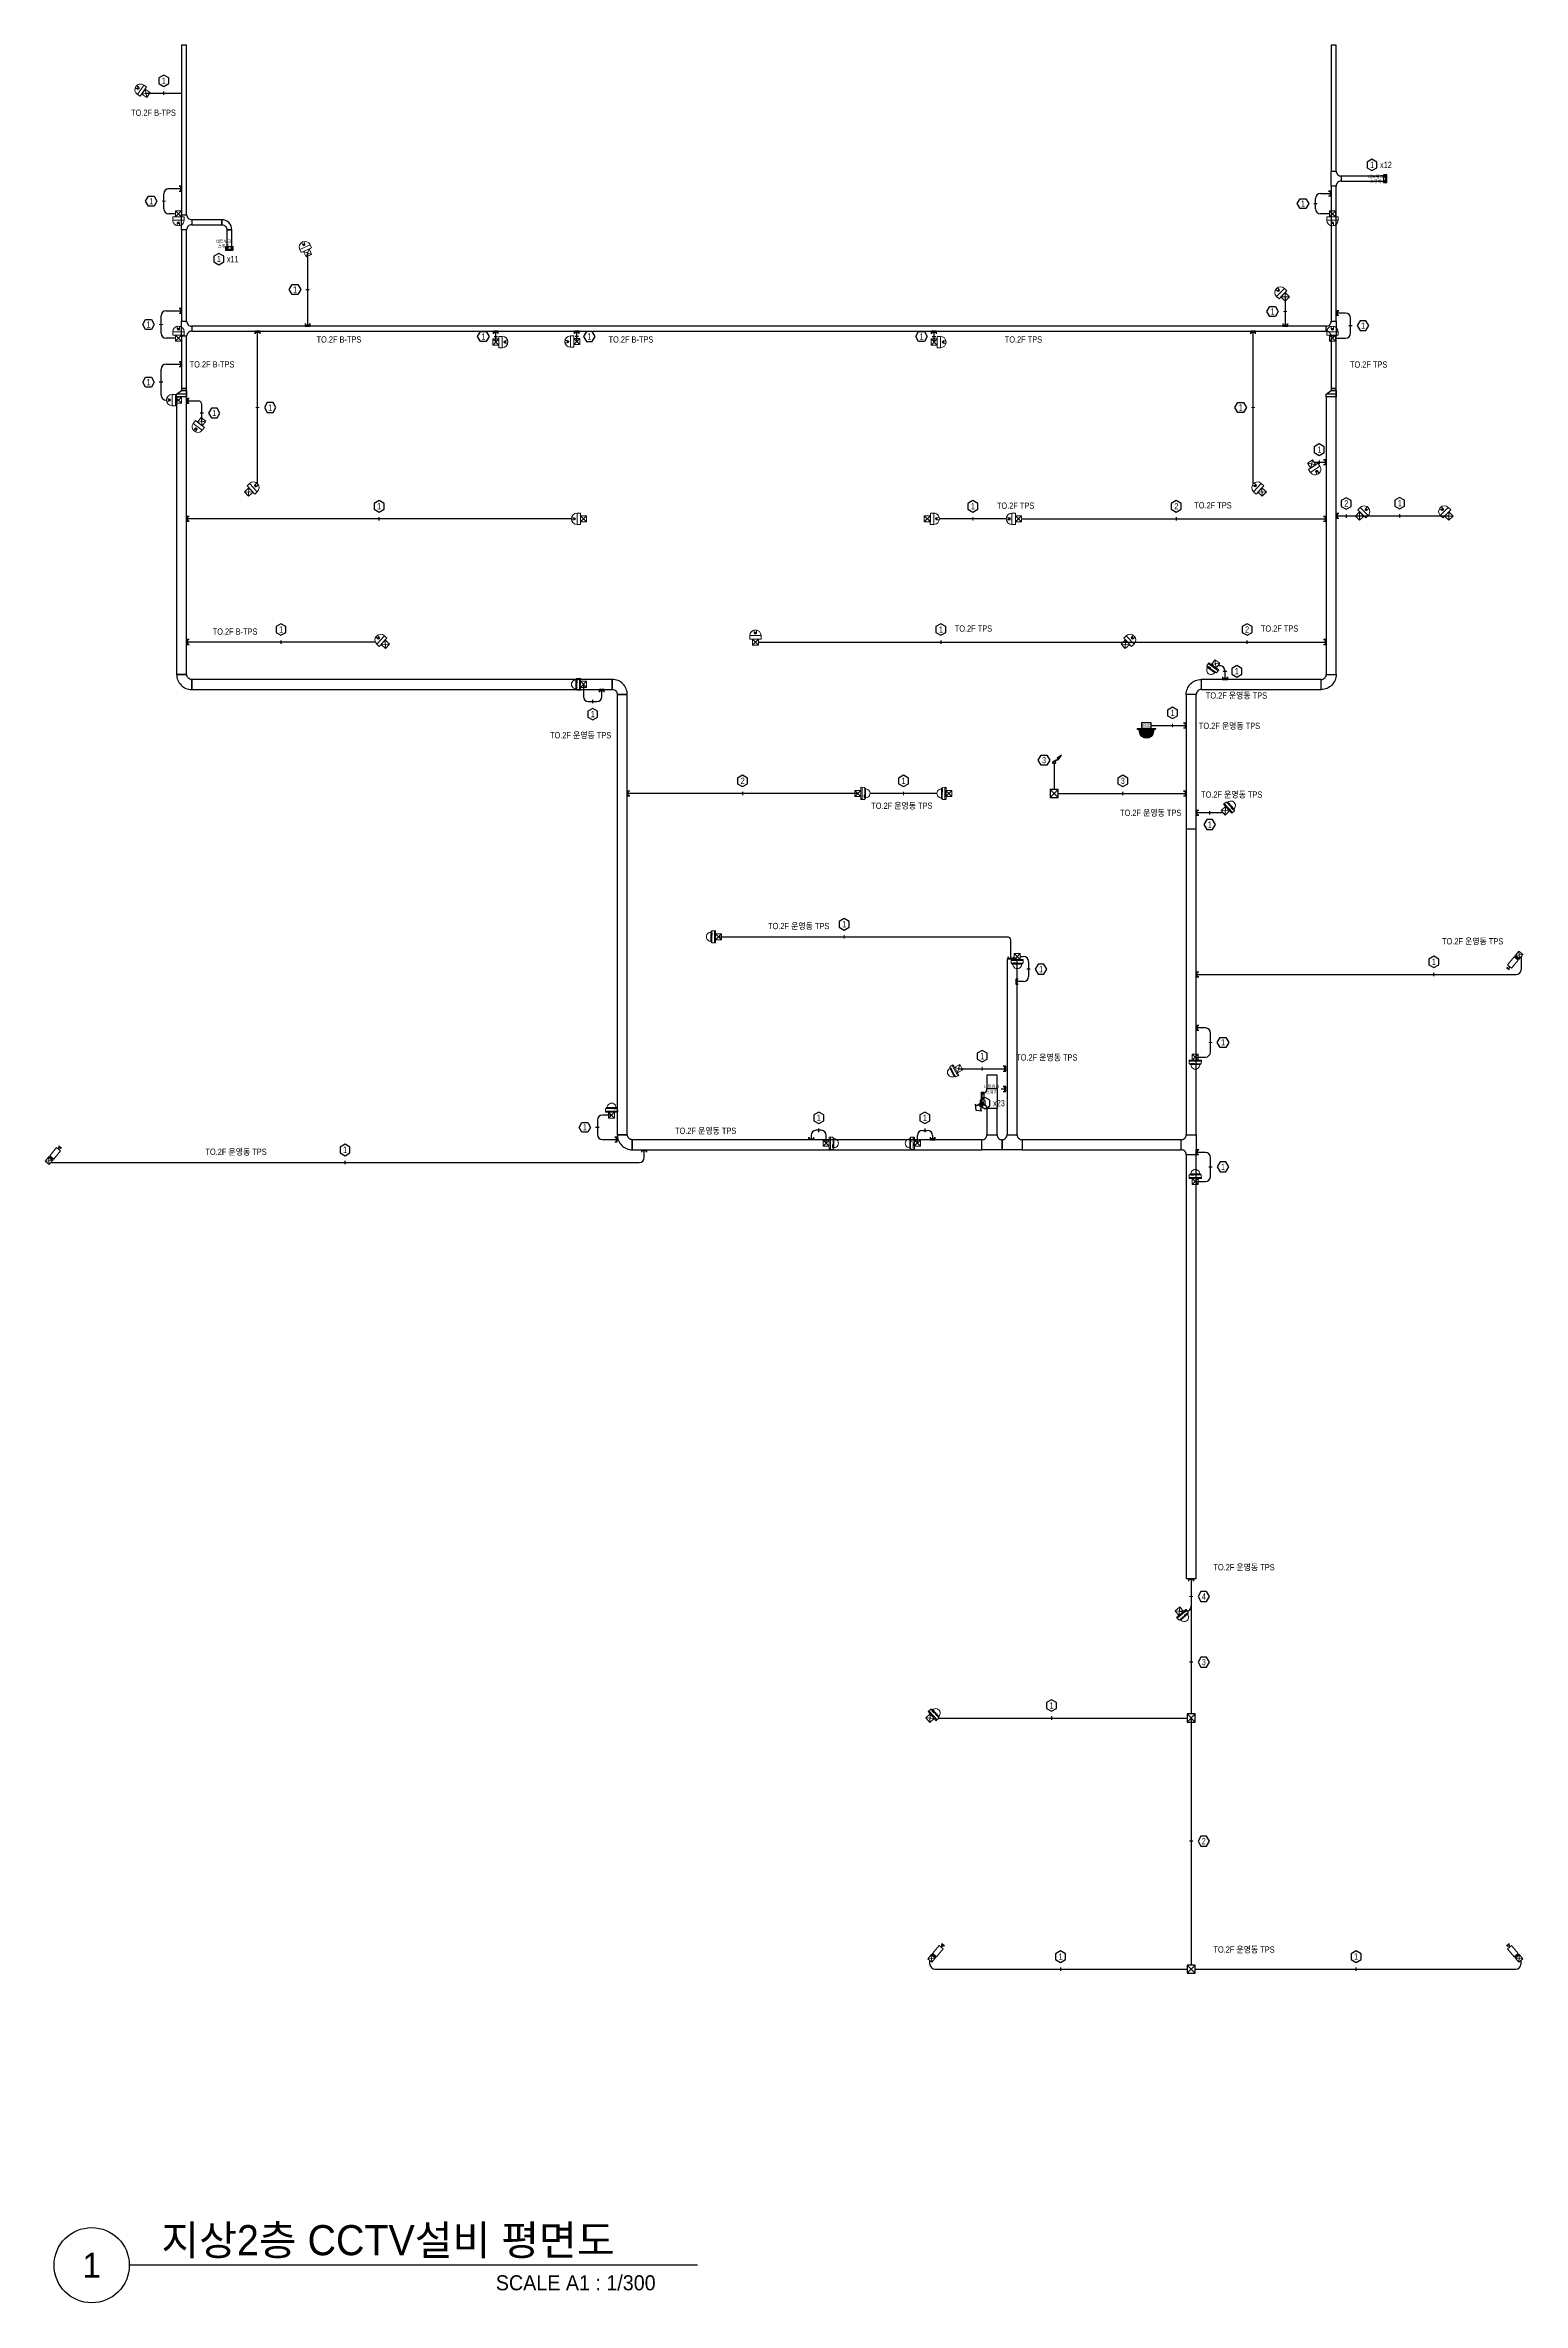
# Model space of a CAD drawing. Header units: millimetres. Extents: x 89860 to 502050, y -351975 to 882300.
# Drawn here: x 92284 to 180638, y -169350 to -34315 of the extents above; entities that cross this region are included whole.
import ezdxf
from ezdxf.enums import TextEntityAlignment as Align

# ---------------------------------------------------------------- set-up
doc = ezdxf.new("R2010")
doc.units = ezdxf.units.MM
doc.header["$LTSCALE"] = 150
doc.set_wipeout_variables(frame=1)
doc.linetypes.add('D1', pattern=[3, 1, -1, 1])
doc.layers.get('0').update_dxf_attribs({"lineweight": 0})
doc.layers.add('-----16 CCTV', color=3, linetype='Continuous', lineweight=0)
for name, color, linetype in [('-----17 CCTV Cable', 4, 'Continuous'), ('-----20 General Symbol', 3, 'Continuous'), ('-----27 Communication Cable Tray', 2, 'Continuous'), ('-----29 Indicator', 1, 'Continuous'), ('-----30 Text', 2, 'Continuous'), ('-----41 Drawing Title', 2, 'Continuous')]:
    doc.layers.add(name, color=color, linetype=linetype)
doc.styles.add('ELEC', font='')
doc.styles.get('ELEC').set_extended_font_data('Dotum')

# ---------------------------------------------------------------- blocks, each defined once
blk = doc.blocks.new('cctv')
at = {"color": 3}
for p, q in [((570, 149), (679, 149)), ((571, 116), (570, 148)), ((570, 139), (679, 139)), ((572, 115), (584, 115)), ((572, 115), (577, 111)), ((577, 149), (577, 148)), ((577, 148), (577, 145)), ((578, 111), (584, 111)), ((578, 111), (579, 110)), ((579, 149), (579, 148)), ((579, 148), (579, 145)), ((579, 110), (582, 108)), ((579, 110), (586, 110)), ((582, 108), (667, 108)), ((588, 119), (584, 115)), ((584, 115), (585, 113)), ((588, 119), (589, 114)), ((588, 119), (609, 119)), ((609, 119), (616, 115)), ((616, 115), (674, 115)), ((624, 111), (665, 111)), ((625, 110), (662, 110)), ((678, 119), (667, 108)), ((673, 114), (667, 108)), ((674, 115), (668, 112)), ((676, 119), (674, 114)), ((678, 119), (675, 116)), ((676, 119), (677, 119)), ((678, 119), (679, 148))]:
    blk.add_line(p, q, dxfattribs=at)
for centre, radius, start, end in [((570, 148), 0.5, 90, 183), ((572, 116), 1, 183, 237), ((572, 116), 1, 183, 270), ((577, 148), 0.1, 0, 40.5754), ((582, 146), 5.21, 194.5623, 215.7363), ((578, 145), 0.5, 180, 194.5623), ((578, 112), 0.5, 237, 248.5427), ((575, 146), 4.23, 323.5177, 345.9243), ((578, 143), 0.1, 215.7363, 323.5177), ((579, 148), 0.1, 131.7099, 180), ((578, 145), 0.5, 345.9243, 0), ((582, 108), 0.5, 225, 270), ((584, 112), 0.5, 270, 327.7156), ((584, 112), 1.45, 327.7156, 27.5572), ((625, 107), 39.7, 179.6035, 0.3965), ((586, 113), 2.92, 283.5383, 356.279), ((582, 114), 6.28, 351.1902, 0.1122), ((593, 96), 27.8, 42.4258, 53.3471), ((625, 128), 17.7, 227.7987, 269.9475), ((626, 124), 12.8, 224.1501, 261.8499), ((662, 120), 10, 270, 300.5966), ((665, 118), 7, 270, 297), ((667, 108), 0.5, 270, 315), ((673, 115), 0.5, 315, 327.1435), ((674, 115), 0.5, 269.9781, 327.1435), ((677, 119), 0.5, 270.0314, 357), ((677, 119), 0.5, 315, 357), ((679, 148), 0.5, 357, 90)]:
    blk.add_arc(centre, radius, start, end, dxfattribs=at)
blk.add_ellipse((600, 114), major_axis=(-3.19, 3.62), ratio=0.586672, start_param=5.886521, end_param=12.007448, dxfattribs=at)
blk = doc.blocks.new('DomeCamera(운영동)')
at = {"layer": '-----16 CCTV', "linetype": 'Continuous'}
for p, q in [((-180, 180), (180, -180)), ((180, 180), (-180, -180)), ((-180, 180), (180, -180)), ((180, 180), (-180, -180))]:
    blk.add_line(p, q, dxfattribs=at)
blk.add_lwpolyline([(180, 180), (-180, 180), (-180, -180), (180, -180)], close=True, dxfattribs=at)
blk.add_lwpolyline([(180, 180), (-180, 180), (-180, -180), (180, -180)], close=True, dxfattribs=at)
at = {"layer": '-----16 CCTV', "xscale": 6.692737491887292, "yscale": 6.692737491887292, "zscale": 6.692737491887292}
blk.add_blockref('cctv', (-4180, -1175), dxfattribs=at)
blk = doc.blocks.new('Dome Camera')
at = {"layer": '-----16 CCTV', "linetype": 'Continuous'}
for p, q in [((-180, 180), (180, -180)), ((180, 180), (-180, -180)), ((339, -180), (-339, -180)), ((-339, -180), (-339, -383)), ((-339, -383), (339, -383)), ((339, -383), (339, -180))]:
    blk.add_line(p, q, dxfattribs=at)
at = {"layer": '-----16 CCTV', "linetype": 'Continuous', "lineweight": 0}
for p, q in [((-339, -180), (339, -180)), ((-339, -383), (-339, -180)), ((-68, -553), (-68, -715)), ((68, -553), (68, -715)), ((339, -180), (339, -383))]:
    blk.add_line(p, q, dxfattribs=at)
at = {"layer": '-----16 CCTV', "linetype": 'Continuous'}
blk.add_lwpolyline([(180, 180), (-180, 180), (-180, -180), (180, -180)], close=True, dxfattribs=at)
blk.add_lwpolyline([(-68, -715), (-68, -553, -1), (68, -553), (68, -715)], format="xyb", dxfattribs=at)
at = {"layer": '-----16 CCTV', "linetype": 'Continuous', "lineweight": 0}
blk.add_circle((0, -553), 33.9, dxfattribs=at)
blk.add_circle((0, -553), 33.9, dxfattribs=at)
blk.add_arc((0, -383), 339, 180, 0, dxfattribs=at)
at = {"layer": '-----16 CCTV', "linetype": 'Continuous'}
blk.add_arc((0, -383), 339, 180, 0, dxfattribs=at)
blk = doc.blocks.new('Bullet Camera')
at = {"layer": '-----16 CCTV', "linetype": 'Continuous'}
for p, q in [((156, 156), (-156, -156)), ((156, -156), (-156, 156))]:
    blk.add_line(p, q, dxfattribs=at)
at = {"layer": '-----16 CCTV'}
blk.add_line((78, 1030), (-78, 1030), dxfattribs=at)
for points in [[(156, 895), (156, 271), (-156, 271), (-156, 895)], [(156, 156), (156, 218), (-156, 218), (-156, 156)], [(156, -156), (156, 156), (-156, 156), (-156, -156)], [(114, 218), (114, 271), (-114, 271), (-114, 218)], [(0, 895), (104, 1075), (-104, 1075)]]:
    blk.add_lwpolyline(points, close=True, dxfattribs=at)
blk = doc.blocks.new('ELEV Dome Camera')
at = {"layer": '-----16 CCTV'}
h = blk.add_hatch(dxfattribs=at)
h.set_pattern_fill('ANGLE', color=256)
h.set_pattern_definition([(0, (-2230.84, 69.3815), (0, 6.985), [5.08, -1.905]), (90, (-2230.84, 69.3815), (-6.985, 4e-16), [5.08, -1.905])])
h.paths.add_polyline_path([(-416, -541), (-423, -445), (380, -445), (410, -445), (410, -456), (422, -462), (416, -541, -0.933881)])
for p, q in [((-545, -428), (-558, -359)), ((558, -359), (-558, -359)), ((-545, -428), (-469, -450)), ((-525, -410), (-535, -359)), ((-525, -410), (-466, -428)), ((-469, -450), (469, -450)), ((-466, -428), (-412, -428)), ((-466, -428), (-389, -428)), ((380, -445), (-446, -445)), ((-446, -450), (-446, -445)), ((-444, -445), (-437, -543)), ((-423, -443), (-416, -541)), ((-389, -425), (389, -425)), ((-387, -471), (-389, -425)), ((-387, -471), (387, -471)), ((-380, -445), (446, -445)), ((387, -471), (389, -425)), ((454, -428), (389, -428)), ((434, -445), (397, -445)), ((410, -456), (410, -445)), ((422, -462), (410, -456)), ((466, -428), (412, -428)), ((466, -428), (412, -428)), ((412, -445), (444, -445)), ((412, -445), (444, -445)), ((422, -462), (416, -541)), ((427, -445), (427, -428)), ((444, -445), (437, -543)), ((446, -450), (446, -445)), ((446, -450), (446, -445)), ((525, -410), (466, -428)), ((545, -428), (469, -450)), ((525, -410), (535, -359)), ((545, -428), (558, -359))]:
    blk.add_line(p, q, dxfattribs=at)
at = {"layer": '-----16 CCTV', "linetype": 'Continuous'}
blk.add_line((-133, -359), (133, -359), dxfattribs=at)
at = {"layer": '-----16 CCTV'}
for points in [[(-288, 0), (288, 0), (288, -359), (-288, -359)], [(-269, -19), (269, -19), (269, -340), (-269, -340)]]:
    blk.add_lwpolyline(points, close=True, dxfattribs=at)
for radius in [438, 417]:
    blk.add_arc((0, -513), radius, 183.91634, 356.08366, dxfattribs=at)
at = {"layer": '-----16 CCTV', "style": 'ELEC'}
blk.add_text('EOC', height=167.1, dxfattribs=at).set_placement((8, -269), align=Align.CENTER)
blk = doc.blocks.new('O08')
blk.add_hatch(color=256).paths.add_polyline_path([(120, 51), (-120, 51), (-120, 0), (120, 0)])
blk.add_lwpolyline([(120, 127.5), (120, 0), (-120, 0), (-120, 127.5), (-120, 51), (120, 51)])
blk = doc.blocks.new('BOX(CCTV)')
blk.add_wipeout([(-200, 200), (-200, -200), (200, -200), (200, 200)])
at = {"layer": '-----20 General Symbol'}
for p, q in [((200, 200), (-200, -200)), ((-200, 200), (200, -200))]:
    blk.add_line(p, q, dxfattribs=at)
blk.add_lwpolyline([(-200, 200), (200, 200), (200, -200), (-200, -200)], close=True, dxfattribs=at)
blk = doc.blocks.new('O01')
blk.add_hatch(color=256).paths.add_polyline_path([(-149, -218), (-218, -149), (-368, -368)])
blk.add_line((-46, -46), (-184, -184))
blk.add_lwpolyline([(-368, -368), (-149, -218), (-218, -149), (-368, -368)])
blk.add_circle((0, 0), 65)
for p in [(-65, 0), (-65, 0), (0, 65), (0, 65), (65, 0), (65, 0), (0, -65), (0, -65)]:
    blk.add_point(p)
blk = doc.blocks.new('O03')
at = {"linetype": 'Continuous'}
for p, q in [((-101, 101), (101, -101)), ((-74, 127), (127, -74)), ((-48, 154), (154, -48)), ((-27, 366), (69, 270)), ((-27, 366), (321, 321)), ((69, 270), (-21, 180)), ((-21, 180), (180, -21)), ((270, 69), (180, -21)), ((270, 69), (366, -27)), ((321, 321), (366, -27))]:
    blk.add_line(p, q, dxfattribs=at)

msp = doc.modelspace()

# ---------------------------------------------------------------- linework, layer by layer
at = {"layer": '-----16 CCTV', "color": 3, "const_width": 0.198}
for points in [[(172504, -41919), (172504, -42721), (171181, -42721), (171181, -41919)], [(103615, -45794), (103615, -46595), (102292, -46595), (102292, -45794)], [(149454, -96344), (149454, -97146), (148254, -97146), (148254, -96344)]]:
    msp.add_lwpolyline(points, close=True, dxfattribs=at)
at = {"layer": '-----17 CCTV Cable'}
for p, q in [((98305, -37194), (100444, -37194, 0)), ((99374, -44098), (99374, -43198)), ((99674, -42898), (100444, -42898, 0)), ((168540, -43190), (169178, -43190, 0)), ((100074, -44398), (99674, -44398)), ((168240, -44098), (168240, -43490)), ((169073, -44398), (168540, -44398)), ((107974, -46743), (107974, -51124, 0)), ((166424, -49370), (166424, -51124, 0)), ((99210, -51542, 0), (99210, -50500, 0)), ((99510, -50200, 0), (100444, -50200, 0)), ((170033, -50342), (169478, -50342, 0)), ((170333, -51542), (170333, -50642)), ((100074, -51842), (99510, -51842, 0)), ((104988, -60550), (104988, -51424, 0)), ((119231, -52070), (119231, -51424, 0)), ((124076, -52045), (124076, -51424, 0)), ((145431, -52070), (145431, -51424, 0)), ((164519, -60550), (164519, -51424, 0)), ((169433, -51842), (170033, -51842)), ((99210, -55244), (99210, -53695)), ((99510, -53395), (100444, -53395)), ((99531, -55544), (99510, -55544)), ((100744, -55598, 0), (101444, -55598)), ((101644, -56838), (101644, -55798)), ((168153, -59260), (168878, -59260, 0)), ((123754, -62645), (100744, -62645, 0)), ((149754, -62645), (145754, -62645)), ((150656, -62646), (168878, -62646, 0)), ((176214, -62480), (169478, -62480, 0)), ((112026, -70015, 0), (100744, -70015, 0)), ((134933, -70015), (156755, -70015)), ((156755, -70015), (168816, -70015, 0)), ((162410, -71426, 0), (162529, -71426, 0)), ((124474, -72545), (124473, -73278)), ((125571, -73280), (125572, -72854)), ((162829, -71726), (162829, -72253)), ((124772, -73579), (125271, -73580)), ((158419, -75003), (160510, -75003)), ((152620, -77220), (152620, -79070)), ((140881, -79069), (127092, -79069)), ((145604, -79070), (141604, -79070)), ((152620, -79070), (160510, -79070)), ((162720, -80230), (161110, -80230)), ((132543, -87644), (149816, -87644)), ((150016, -88988), (150016, -87844)), ((150583, -88825), (150783, -88825)), ((180539, -88829), (180539, -89595)), ((150783, -90325), (150315, -90325)), ((151083, -89125), (151083, -90025)), ((161110, -89895), (180239, -89895)), ((161662, -93097), (161113, -93096)), ((161960, -94539), (161962, -93397)), ((146901, -95533), (149716, -95533)), ((161054, -94838), (161660, -94839)), ((149454, -96745), (149716, -96745)), ((126154, -98315), (125600, -98315)), ((125300, -98615), (125300, -99470)), ((125600, -99770), (126492, -99770)), ((138085, -99520), (138085, -99783)), ((138690, -99220), (138385, -99220)), ((138990, -99994), (138990, -99520)), ((144434, -99995), (144435, -99521)), ((144735, -99221), (145040, -99222)), ((145339, -99522), (145339, -99785)), ((92624, -101144), (127800, -101144)), ((128100, -100844), (128100, -100383)), ((161660, -100540), (161110, -100540)), ((161960, -101982), (161960, -100840)), ((161054, -102282), (161660, -102282)), ((160810, -126029), (160810, -127680)), ((160100, -127980), (160510, -127980)), ((160810, -127680), (160810, -134370)), ((145725, -134370), (160879, -134370)), ((145189, -149090), (145189, -148880)), ((145489, -149390), (160510, -149390)), ((160510, -149390), (180218, -149390)), ((180518, -148880), (180518, -149090))]:
    msp.add_line(p, q, dxfattribs=at)
for centre, radius, start, end in [((99674, -43198, 0), 300, 90, 180), ((168540, -43490, 0), 300, 90, 180), ((99674, -44098), 300, 180, 270), ((168540, -44098), 300, 180, 270), ((99510, -50500, 0), 300, 90, 180), ((170033, -50642, 0), 300, 0, 90), ((99510, -51542, 0), 300, 180, 270), ((170033, -51542), 300, 270, 0), ((99510, -53695, 0), 300, 90, 180), ((99510, -55244), 300, 180, 270), ((101444, -55798, 0), 200, 0, 90), ((162529, -71726, 0), 300, 0, 90), ((124773, -73279, 0), 300, 179.91902, 269.91902), ((125271, -73280), 300, 269.91902, 359.91902), ((149816, -87844, 0), 200, 0, 90), ((150783, -89125), 300, 0, 90), ((150783, -90025), 300, 270, 0), ((180239, -89595, 0), 300, 270, 0), ((161662, -93397, 0), 300, 359.91902, 89.91902), ((161660, -94539), 300, 269.91902, 359.91902), ((125600, -98615), 300, 90, 180), ((125600, -99470, 0), 300, 180, 270), ((138385, -99520), 300, 90, 180), ((138690, -99520), 300, 0, 90), ((144735, -99521), 300, 89.91902, 179.91902), ((145039, -99522), 300, 359.91902, 89.91902), ((127800, -100844, 0), 300, 270, 0), ((161660, -100840, 0), 300, 0, 90), ((161660, -101982), 300, 270, 0), ((160510, -127680, 0), 300, 270, 0), ((145489, -149090), 300, 180, 270), ((180218, -149090), 300, 270, 0)]:
    msp.add_arc(centre, radius, start, end, dxfattribs=at)
at = {"layer": '-----27 Communication Cable Tray', "elevation": 0}
for points in [[(100444, -34315), (100444, -44454), (100744, -44454), (100744, -34315)], [(169178, -34315), (169178, -41845), (169478, -41845), (169478, -34315)], [(169478, -50824), (169478, -42745), (169178, -42745), (169178, -50824)], [(172504, -42145), (169778, -42145), (169778, -42445), (172504, -42445)], [(100444, -45354), (100444, -50824), (100744, -50824), (100744, -45354)], [(102844, -44754), (101044, -44754), (101044, -45054), (102844, -45054)], [(103144, -45354), (103144, -46583), (103444, -46583), (103444, -45354)], [(101044, -51424), (168878, -51424), (168878, -51124), (101044, -51124)], [(100444, -51724), (100444, -54844), (100744, -54844), (100744, -51724)], [(169178, -51724), (169178, -54844), (169478, -54844), (169478, -51724)], [(100744, -71953), (100744, -55344), (100144, -55344), (100144, -71953)], [(169478, -71953), (169478, -55344), (168878, -55344), (168878, -71953)], [(126192, -72253), (101044, -72253), (101044, -72853), (126192, -72853)], [(161410, -72853), (168578, -72853), (168578, -72253), (161410, -72253)], [(126492, -73153), (126492, -99483), (127092, -99483), (127092, -73153)], [(161110, -99483), (161110, -73153), (160510, -73153), (160510, -99483)], [(161110, -99483), (161110, -81203), (160510, -81203), (160510, -99483)], [(150399, -99483), (150399, -88988), (149799, -88988), (149799, -99483)], [(149199, -96724), (149199, -95913), (148599, -95913), (148599, -96724)], [(149199, -99483), (149199, -97924), (148599, -97924), (148599, -99483)], [(127392, -100383), (148299, -100383), (148299, -99783), (127392, -99783)], [(150699, -100383), (160210, -100383), (160210, -99783), (150699, -99783)], [(160510, -100683), (160510, -126029), (161110, -126029), (161110, -100683)]]:
    msp.add_lwpolyline(points, close=True, dxfattribs=at)
for points in [[(169478, -42745), (169178, -42745), (169178, -42745), (169178, -41845), (169478, -41845, 0.4142136), (169778, -42145), (169778, -42445), (169778, -42445, 0.4142136)], [(100744, -45354), (100444, -45354), (100444, -45354), (100444, -44454), (100744, -44454, 0.4142136), (101044, -44754), (101044, -45054), (101044, -45054, 0.4142136)], [(102844, -45054), (102844, -45054, -0.4142136), (103144, -45354), (103144, -45354), (103444, -45354, 0.4142136), (102844, -44754)], [(100744, -51724), (100444, -51724), (100444, -51724), (100444, -50824), (100744, -50824, 0.4142136), (101044, -51124), (101044, -51424), (101044, -51424, 0.4142136)], [(169178, -50824), (169478, -50824), (169478, -50824), (169478, -51724), (169178, -51724, 0.4142136), (168878, -51424), (168878, -51124), (168878, -51124, 0.4142136)], [(101044, -72253), (101044, -72253, -0.4142136), (100744, -71953), (100744, -71953), (100144, -71953, 0.4142136), (101044, -72853)], [(126192, -72853), (126192, -72853, -0.4142136), (126492, -73153), (126492, -73153), (127092, -73153, 0.4142136), (126192, -72253)], [(161410, -72853), (161410, -72853, 0.4142136), (161110, -73153), (161110, -73153), (160510, -73153, -0.4142136), (161410, -72253)], [(168578, -72253), (168578, -72253, 0.4142136), (168878, -71953), (168878, -71953), (169478, -71953, -0.4142136), (168578, -72853)], [(148599, -96724), (149199, -96724), (149199, -96724), (149199, -97924), (148599, -97924, 0.4142136), (148299, -97624), (148299, -97024), (148299, -97024, 0.4142136)], [(127392, -99783), (127392, -99783, -0.4142136), (127092, -99483), (127092, -99483), (126492, -99483, 0.4142136), (127392, -100383)], [(149499, -99783), (149499, -100383), (149499, -100383), (148299, -100383), (148299, -99783, 0.4142136), (148599, -99483), (149199, -99483), (149199, -99483, 0.4142136)], [(150699, -99783), (150699, -100383), (150699, -100383), (149499, -100383), (149499, -99783, 0.4142136), (149799, -99483), (150399, -99483), (150399, -99483, 0.4142136)], [(160510, -99483), (161110, -99483), (161110, -99483), (161110, -100683), (160510, -100683, 0.4142136), (160210, -100383), (160210, -99783), (160210, -99783, 0.4142136)]]:
    msp.add_lwpolyline(points, format="xyb", close=True, dxfattribs=at)
at = {"layer": '-----27 Communication Cable Tray', "color": 1}
msp.add_lwpolyline([(172304, -42520), (172504, -42520), (172504, -42070), (172304, -42070), (172304, -42520)], dxfattribs=at)
at = {"layer": '-----27 Communication Cable Tray', "color": 1, "linetype": 'D1'}
for points in [[(172304, -42520), (172504, -42070)], [(172304, -42070), (172504, -42520)]]:
    msp.add_lwpolyline(points, dxfattribs=at)
at = {"layer": '-----27 Communication Cable Tray'}
for points in [[(172354, -42395), (172354, -42445), (172454, -42445), (172454, -42145), (172354, -42145), (172354, -42195)], [(172454, -42470), (172504, -42470), (172504, -42120), (172454, -42120), (172454, -42470)]]:
    msp.add_lwpolyline(points, dxfattribs=at)
at = {"layer": '-----27 Communication Cable Tray', "color": 1, "elevation": 0}
for points in [[(103069, -46383), (103069, -46583), (103519, -46583), (103519, -46383), (103069, -46383)], [(148434, -96956), (148254, -96956), (148254, -97691), (148434, -97691), (148434, -96956)]]:
    msp.add_lwpolyline(points, dxfattribs=at)
at = {"layer": '-----27 Communication Cable Tray', "color": 1, "linetype": 'D1', "elevation": 0}
for points in [[(103069, -46383), (103519, -46583)], [(103519, -46383), (103069, -46583)], [(148434, -96956), (148254, -97691)], [(148434, -97691), (148254, -96956)]]:
    msp.add_lwpolyline(points, dxfattribs=at)
at = {"layer": '-----27 Communication Cable Tray', "elevation": 0}
for points in [[(103119, -46533), (103119, -46583), (103469, -46583), (103469, -46533), (103119, -46533)], [(103194, -46433), (103144, -46433), (103144, -46533), (103444, -46533), (103444, -46433), (103394, -46433)], [(100744, -55344), (100744, -54844), (100444, -54844), (100444, -54963), (100744, -54963), (100744, -55196), (100144, -55196), (100444, -54963), (100744, -54963), (100744, -55344), (100144, -55344), (100144, -55196)], [(169478, -55344), (169478, -54844), (169178, -54844), (169178, -54963), (169478, -54963), (169478, -55196), (168878, -55196), (169178, -54963), (169478, -54963), (169478, -55344), (168878, -55344), (168878, -55196)], [(148299, -97001), (148254, -97001), (148254, -97646), (148299, -97646), (148299, -97001)], [(148389, -97069), (148389, -97024), (148299, -97024), (148299, -97624), (148389, -97624), (148389, -97579)]]:
    msp.add_lwpolyline(points, dxfattribs=at)
at = {"layer": '-----29 Indicator', "elevation": 0}
for points in [[(99077, -36273), (99077, -36617), (99374, -36788), (99672, -36617), (99672, -36273), (99374, -36102), (99077, -36273)], [(167319, -43497), (167663, -43497), (167835, -43794), (167663, -44091), (167319, -44091), (167148, -43794), (167319, -43497)], [(107053, -48636), (107397, -48636), (107568, -48933), (107397, -49231), (107053, -49231), (106881, -48933), (107053, -48636)], [(165503, -49950), (165846, -49950), (166018, -50247), (165846, -50545), (165503, -50545), (165331, -50247), (165503, -49950)], [(98289, -50724), (98633, -50724), (98805, -51021), (98633, -51319), (98289, -51319), (98118, -51021), (98289, -50724)], [(171254, -50795), (170910, -50795), (170739, -51092), (170910, -51390), (171254, -51390), (171425, -51092), (171254, -50795)], [(118311, -51450), (118654, -51450), (118826, -51747), (118654, -52045), (118311, -52045), (118139, -51747), (118311, -51450)], [(124996, -51437), (124653, -51437), (124481, -51735), (124653, -52032), (124996, -52032), (125168, -51735), (124996, -51437)], [(144511, -51450), (144854, -51450), (145026, -51747), (144854, -52045), (144511, -52045), (144339, -51747), (144511, -51450)], [(98289, -54172), (98633, -54172), (98805, -54469), (98633, -54767), (98289, -54767), (98118, -54469), (98289, -54172)], [(102564, -56020), (102221, -56020), (102049, -56318), (102221, -56615), (102564, -56615), (102736, -56318), (102564, -56020)], [(105909, -55690), (105565, -55690), (105394, -55987), (105565, -56285), (105909, -56285), (106081, -55987), (105909, -55690)], [(163598, -55690), (163942, -55690), (164114, -55987), (163942, -56285), (163598, -56285), (163427, -55987), (163598, -55690)], [(111951, -61724), (111951, -62068), (112249, -62240), (112546, -62068), (112546, -61724), (112249, -61553), (111951, -61724)], [(147456, -61724), (147456, -62068), (147754, -62240), (148051, -62068), (148051, -61724), (147754, -61553), (147456, -61724)], [(159619, -61725), (159619, -62068), (159917, -62240), (160214, -62068), (160214, -61725), (159917, -61553), (159619, -61725)], [(169783, -61559), (169783, -61903), (170080, -62074), (170377, -61903), (170377, -61559), (170080, -61388), (169783, -61559)], [(106088, -69094), (106088, -69438), (106385, -69610), (106683, -69438), (106683, -69094), (106385, -68923), (106088, -69094)], [(163234, -71593), (163234, -71936), (163532, -72108), (163829, -71936), (163829, -71593), (163532, -71421), (163234, -71593)], [(159396, -74082), (159396, -74426), (159693, -74597), (159990, -74426), (159990, -74082), (159693, -73911), (159396, -74082)], [(133689, -78149), (133689, -78492), (133987, -78664), (134284, -78492), (134284, -78149), (133987, -77977), (133689, -78149)], [(156418, -78150), (156418, -78493), (156715, -78665), (157013, -78493), (157013, -78150), (156715, -77978), (156418, -78150)], [(152004, -89278), (151661, -89278), (151489, -89575), (151661, -89873), (152004, -89873), (152176, -89575), (152004, -89278)], [(148011, -94612), (148011, -94955), (148308, -95127), (148606, -94955), (148606, -94612), (148308, -94440), (148011, -94612)], [(162881, -94267), (162538, -94266), (162367, -93969), (162539, -93671), (162882, -93672), (163054, -93970), (162881, -94267)], [(138240, -98299), (138240, -98643), (138537, -98815), (138835, -98643), (138835, -98299), (138537, -98128), (138240, -98299)], [(144590, -98301), (144590, -98645), (144887, -98816), (145185, -98645), (145185, -98301), (144887, -98129), (144590, -98301)], [(124379, -98745), (124723, -98745), (124895, -99042), (124723, -99340), (124379, -99340), (124208, -99042), (124379, -98745)], [(162881, -101114), (162537, -101114), (162365, -101411), (162537, -101708), (162881, -101708), (163052, -101411), (162881, -101114)], [(161731, -126803), (161388, -126803), (161216, -127100), (161388, -127397), (161731, -127397), (161903, -127100), (161731, -126803)], [(161731, -130728), (161388, -130728), (161216, -131025), (161388, -131322), (161731, -131322), (161903, -131025), (161731, -130728)]]:
    msp.add_lwpolyline(points, close=True, dxfattribs=at)
for points in [[(99374, -37305, 74.1, 74.1, 0), (99374, -37083, 0, 0, 0), (99374, -36788, 0, 0, 0)], [(168351, -43794, 74.1, 74.1, 0), (168129, -43794, 0, 0, 0), (167835, -43794, 0, 0, 0)], [(108085, -48933, 74.1, 74.1, 0), (107863, -48933, 0, 0, 0), (107568, -48933, 0, 0, 0)], [(99321, -51021, 74.1, 74.1, 0), (99099, -51021, 0, 0, 0), (98805, -51021, 0, 0, 0)], [(166535, -50247, 74.1, 74.1, 0), (166312, -50247, 0, 0, 0), (166018, -50247, 0, 0, 0)], [(170222, -51092, 74.1, 74.1, 0), (170444, -51092, 0, 0, 0), (170739, -51092, 0, 0, 0)], [(119343, -51747, 74.1, 74.1, 0), (119120, -51747, 0, 0, 0), (118826, -51747, 0, 0, 0)], [(123964, -51735, 74.1, 74.1, 0), (124187, -51735, 0, 0, 0), (124481, -51735, 0, 0, 0)], [(145543, -51747, 74.1, 74.1, 0), (145320, -51747, 0, 0, 0), (145026, -51747, 0, 0, 0)], [(99321, -54469, 74.1, 74.1, 0), (99099, -54469, 0, 0, 0), (98805, -54469, 0, 0, 0)], [(101532, -56318, 74.1, 74.1, 0), (101755, -56318, 0, 0, 0), (102049, -56318, 0, 0, 0)], [(104877, -55987, 74.1, 74.1, 0), (105099, -55987, 0, 0, 0), (105394, -55987, 0, 0, 0)], [(164630, -55987, 74.1, 74.1, 0), (164408, -55987, 0, 0, 0), (164114, -55987, 0, 0, 0)], [(170080, -62591, 74.1, 74.1, 0), (170080, -62369, 0, 0, 0), (170080, -62074, 0, 0, 0)], [(112249, -62756, 74.1, 74.1, 0), (112249, -62534, 0, 0, 0), (112249, -62240, 0, 0, 0)], [(147754, -62756, 74.1, 74.1, 0), (147754, -62534, 0, 0, 0), (147754, -62240, 0, 0, 0)], [(159917, -62757, 74.1, 74.1, 0), (159917, -62534, 0, 0, 0), (159917, -62240, 0, 0, 0)], [(106385, -70126, 74.1, 74.1, 0), (106385, -69904, 0, 0, 0), (106385, -69610, 0, 0, 0)], [(162718, -71764, 74.1, 74.1, 0), (162940, -71764, 0, 0, 0), (163234, -71764, 0, 0, 0)], [(159693, -75114, 74.1, 74.1, 0), (159693, -74892, 0, 0, 0), (159693, -74597, 0, 0, 0)], [(133987, -79181, 74.1, 74.1, 0), (133987, -78958, 0, 0, 0), (133987, -78664, 0, 0, 0)], [(156715, -79182, 74.1, 74.1, 0), (156715, -78959, 0, 0, 0), (156715, -78665, 0, 0, 0)], [(150972, -89575, 74.1, 74.1, 0), (151195, -89575, 0, 0, 0), (151489, -89575, 0, 0, 0)], [(161850, -93968, 74.1, 74.1, 0), (162072, -93968, 0, 0, 0), (162367, -93969, 0, 0, 0)], [(148308, -95644, 74.1, 74.1, 0), (148308, -95421, 0, 0, 0), (148308, -95127, 0, 0, 0)], [(125411, -99042, 74.1, 74.1, 0), (125189, -99042, 0, 0, 0), (124895, -99042, 0, 0, 0)], [(138537, -99331, 74.1, 74.1, 0), (138537, -99109, 0, 0, 0), (138537, -98815, 0, 0, 0)], [(144887, -99333, 74.1, 74.1, 0), (144887, -99110, 0, 0, 0), (144887, -98816, 0, 0, 0)], [(161849, -101411, 74.1, 74.1, 0), (162071, -101411, 0, 0, 0), (162365, -101411, 0, 0, 0)], [(160699, -127100, 74.1, 74.1, 0), (160922, -127100, 0, 0, 0), (161216, -127100, 0, 0, 0)], [(160699, -131025, 74.1, 74.1, 0), (160922, -131025, 0, 0, 0), (161216, -131025, 0, 0, 0)]]:
    msp.add_lwpolyline(points, format="xyseb", dxfattribs=at)
at = {"layer": '-----29 Indicator'}
for points in [[(171916, -41647), (171916, -41304), (171619, -41132), (171321, -41304), (171321, -41647), (171619, -41819), (171916, -41647)], [(98453, -43350), (98797, -43350), (98969, -43648), (98797, -43945), (98453, -43945), (98282, -43648), (98453, -43350)], [(102967, -47282), (102967, -46938), (102670, -46767), (102373, -46938), (102373, -47282), (102670, -47453), (102967, -47282)], [(168168, -58339), (168168, -58683), (168465, -58855), (168763, -58683), (168763, -58339), (168465, -58168), (168168, -58339)], [(172976, -61539), (172976, -61883), (173273, -62055), (173571, -61883), (173571, -61539), (173273, -61368), (172976, -61539)], [(145547, -69094), (145547, -69438), (145844, -69609), (146142, -69438), (146142, -69094), (145844, -68923), (145547, -69094)], [(163853, -69094), (163853, -69438), (164150, -69610), (164447, -69438), (164447, -69094), (164150, -68923), (163853, -69094)], [(125319, -74500), (125319, -74156), (125022, -73985), (124724, -74156), (124724, -74500), (125022, -74671), (125319, -74500)], [(151837, -76785), (152181, -76785), (152352, -77082), (152181, -77380), (151837, -77380), (151666, -77082), (151837, -76785)], [(143306, -78149), (143306, -78493), (143604, -78665), (143901, -78493), (143901, -78149), (143604, -77978), (143306, -78149)], [(162087, -80635), (161744, -80635), (161572, -80933), (161744, -81230), (162087, -81230), (162259, -80933), (162087, -80635)], [(139761, -86724), (139761, -87067), (140059, -87239), (140356, -87067), (140356, -86724), (140059, -86552), (139761, -86724)], [(175013, -88974), (175013, -89317), (175310, -89489), (175607, -89317), (175607, -88974), (175310, -88802), (175013, -88974)], [(148777, -97762), (148777, -97418), (148480, -97247), (148183, -97418), (148183, -97762), (148480, -97933), (148777, -97762)], [(109914, -100224), (109914, -100567), (110212, -100739), (110509, -100567), (110509, -100224), (110212, -100052), (109914, -100224)], [(152163, -133449), (152163, -133793), (152460, -133964), (152757, -133793), (152757, -133449), (152460, -133278), (152163, -133449)], [(161731, -141433), (161388, -141433), (161216, -141730), (161388, -142027), (161731, -142027), (161903, -141730), (161731, -141433)], [(152702, -148469), (152702, -148813), (153000, -148985), (153297, -148813), (153297, -148469), (153000, -148298), (152702, -148469)], [(170367, -148469), (170367, -148813), (170664, -148985), (170962, -148813), (170962, -148469), (170664, -148298), (170367, -148469)]]:
    msp.add_lwpolyline(points, close=True, dxfattribs=at)
for points in [[(99485, -43648, 74.1, 74.1, 0), (99263, -43648, 0, 0, 0), (98969, -43648, 0, 0, 0)], [(168465, -59371, 74.1, 74.1, 0), (168465, -59149, 0, 0, 0), (168465, -58855, 0, 0, 0)], [(173273, -62571, 74.1, 74.1, 0), (173273, -62349, 0, 0, 0), (173273, -62055, 0, 0, 0)], [(145844, -70126, 74.1, 74.1, 0), (145844, -69904, 0, 0, 0), (145844, -69609, 0, 0, 0)], [(164150, -70126, 74.1, 74.1, 0), (164150, -69904, 0, 0, 0), (164150, -69610, 0, 0, 0)], [(125022, -73468, 74.1, 74.1, 0), (125022, -73690, 0, 0, 0), (125022, -73985, 0, 0, 0)], [(152869, -77082, 74.1, 74.1, 0), (152647, -77082, 0, 0, 0), (152352, -77082, 0, 0, 0)], [(143604, -79181, 74.1, 74.1, 0), (143604, -78959, 0, 0, 0), (143604, -78665, 0, 0, 0)], [(161915, -80119, 74.1, 74.1, 0), (161915, -80341, 0, 0, 0), (161915, -80635, 0, 0, 0)], [(140059, -87756, 74.1, 74.1, 0), (140059, -87533, 0, 0, 0), (140059, -87239, 0, 0, 0)], [(175310, -90006, 74.1, 74.1, 0), (175310, -89783, 0, 0, 0), (175310, -89489, 0, 0, 0)], [(110212, -101256, 74.1, 74.1, 0), (110212, -101033, 0, 0, 0), (110212, -100739, 0, 0, 0)], [(152460, -134481, 74.1, 74.1, 0), (152460, -134259, 0, 0, 0), (152460, -133964, 0, 0, 0)], [(160699, -141730, 74.1, 74.1, 0), (160922, -141730, 0, 0, 0), (161216, -141730, 0, 0, 0)], [(153000, -149501, 74.1, 74.1, 0), (153000, -149279, 0, 0, 0), (153000, -148985, 0, 0, 0)], [(170664, -149501, 74.1, 74.1, 0), (170664, -149279, 0, 0, 0), (170664, -148985, 0, 0, 0)]]:
    msp.add_lwpolyline(points, format="xyseb", dxfattribs=at)
at = {"layer": '-----41 Drawing Title', "color": 7}
msp.add_line((131285, -167100), (97315, -167100), dxfattribs=at)
msp.add_circle((95065, -167100), 2250, dxfattribs=at)

# ---------------------------------------------------------------- block references
at = {"layer": '-----16 CCTV'}
for p, rotation in [((98305, -37194), 235.8450351181425), ((100254, -44398), 359.9595080638851), ((107974, -46743), 204.2582671185728), ((166424, -49370), 226.22310860371), ((169253, -51842), 179.9595080638851), ((124076, -52045), 269.9595080638851), ((100253, -55545), 269.9595080638851), ((168004, -59361), 34.11628381149031), ((165049, -61041), 227.2476455347362), ((170881, -62480), 134.9595080638851), ((124476, -62645), 269.9595080638851), ((145031, -62644), 89.95950806388505), ((150476, -62645), 269.9595080638851), ((112621, -70147, 0), 227.2476455347362)]:
    msp.add_blockref('Dome Camera', p, dxfattribs=dict(at, rotation=rotation))
at = {"layer": '-----16 CCTV', "xscale": -1}
for p, rotation in [((169253, -44398), 0.04049193611482594), ((100254, -51842), 180.0404919361149), ((119231, -52070), 90.0404919361149), ((145431, -52070), 90), ((101644, -56838), 322.3833589308917), ((104458, -61041), 132.7523544652639), ((176214, -62480), 225.0404919361149), ((134753, -70015), 180.0404919361149), ((156878, -70147), 132.7523544652637)]:
    msp.add_blockref('Dome Camera', p, dxfattribs=dict(at, rotation=rotation))
at = {"layer": '-----16 CCTV', "color": 3}
for name, p, rotation in [('DomeCamera(운영동)', (162265, -71321, 0), 324.1542098063321), ('DomeCamera(운영동)', (124474, -72545), 269.9595080638851), ('DomeCamera(운영동)', (140881, -79069), 89.95950806388505), ('DomeCamera(운영동)', (146326, -79070), 269.9595080638851), ('DomeCamera(운영동)', (162853, -80108), 132.512452203375), ('DomeCamera(운영동)', (132543, -87644), 269.9595080638851), ('DomeCamera(운영동)', (150403, -88825), 359.9595080638851), ('DomeCamera(운영동)', (146901, -95533), 299.1279885620012), ('DomeCamera(운영동)', (161054, -94838), 359.9595080638851), ('DomeCamera(운영동)', (126154, -98315), 179.9595080638851), ('DomeCamera(운영동)', (138990, -99994), 89.95950806388505), ('DomeCamera(운영동)', (144434, -99995), 269.9595080638851), ('Bullet Camera', (92504, -101045), 320.3816261552582), ('Bullet Camera', (145289, -148760), 320.3816261552582)]:
    msp.add_blockref(name, p, dxfattribs=dict(at, rotation=rotation))
at = {"layer": '-----16 CCTV', "color": 6, "lineweight": -3}
msp.add_blockref('ELEV Dome Camera', (158132, -74823), dxfattribs=at)
at = {"layer": '-----16 CCTV', "color": 3, "xscale": -1}
for name, p, rotation in [('Bullet Camera', (180419, -88730), 140.3816261600193), ('DomeCamera(운영동)', (161054, -102282), 180.0404919361149), ('DomeCamera(운영동)', (160100, -127980), 39.51384357499652), ('DomeCamera(운영동)', (145188, -134376), 131.5618328319311), ('Bullet Camera', (180419, -148760), 39.6183738447418)]:
    msp.add_blockref(name, p, dxfattribs=dict(at, rotation=rotation))
at = {"layer": '-----17 CCTV Cable', "yscale": 1.199999999953434, "zscale": 1.199999999953434}
for p, xscale, rotation in [((100444, -42898, 0), -1.199999999953434, 90), ((169178, -43190, 0), -1.199999999953434, 90), ((100444, -50200, 0), -1.199999999953434, 90), ((169478, -50342, 0), 1.199999999953434, 270), ((104988, -51424, 0), -1.199999999953434, 180), ((119231, -51424, 0), -1.199999999953434, 180), ((124076, -51424, 0), -1.199999999953434, 180), ((145431, -51424, 0), -1.199999999953434, 180), ((164519, -51424, 0), -1.199999999953434, 180), ((100444, -53395), -1.199999999953434, 90), ((100744, -55598, 0), 1.199999999953434, 270), ((168878, -59260, 0), -1.199999999953434, 90), ((100744, -62648, 0), -1.199999999953434, 270), ((168878, -62646, 0), -1.199999999953434, 90), ((169478, -62480, 0), 1.199999999953434, 270), ((100744, -70015, 0), -1.199999999953434, 270), ((168878, -70015, 0), -1.199999999953434, 90), ((125572, -72854), -1.199999999953434, 179.9190161277699), ((160510, -75003), -1.199999999953434, 90), ((127092, -79069), -1.199999999953434, 270), ((160510, -79070), -1.199999999953434, 90), ((161110, -80230), -1.199999999953434, 270), ((150315, -90325), -1.199999999953434, 270), ((161110, -89895), -1.199999999953434, 270), ((161113, -93096), 1.199999999953434, 269.9190161277929), ((149716, -95533), -1.199999999953434, 90), ((149716, -96745), -1.199999999953434, 90), ((126492, -99770), -1.199999999953434, 90), ((145339, -99785), -1.199999999953433, 359.9190161277744), ((128100, -100383), 1.199999999953434, 180), ((161110, -100540), 1.199999999953434, 270), ((160810, -126029), 1.199999999953434, 180)]:
    msp.add_blockref('O08', p, dxfattribs=dict(at, xscale=xscale, rotation=rotation))
for p, xscale in [((107974, -51124, 0), -1.199999999953434), ((166424, -51124, 0), -1.199999999953434), ((162829, -72253), -1.199999999953434), ((150016, -88988), 1.199999999953434), ((138085, -99783), 1.199999999953434)]:
    msp.add_blockref('O08', p, dxfattribs=dict(at, xscale=xscale))
at = {"layer": '-----20 General Symbol', "xscale": 1.199999999953434, "yscale": 1.199999999953434, "zscale": 1.199999999953434, "rotation": 180}
msp.add_blockref('O01', (152620, -77220), dxfattribs=at)
at = {"layer": '-----27 Communication Cable Tray', "xscale": -1, "rotation": 90}
msp.add_blockref('O03', (148254, -97691), dxfattribs=at)

# ---------------------------------------------------------------- texts
at = {"layer": '-----16 CCTV', "color": 3, "style": 'ELEC', "width": 0.9}
for s, p in [('네트워크', (171842, -42180)), ('스위치', (171842, -42460)), ('네트워크', (102954, -46054)), ('스위치', (102954, -46334)), ('네트워크', (148872, -96605)), ('스위치', (148884, -96936))]:
    msp.add_text(s, height=197.6, dxfattribs=at).set_placement(p, align=Align.MIDDLE_CENTER)
at = {"layer": '-----30 Text', "transparency": 33554687, "style": 'ELEC', "width": 0.8}
for s, p in [('1', (99378, -36439, 0)), ('1', (171623, -41470)), ('x12', (172453, -41476)), ('1', (98629, -43648)), ('1', (167495, -43794)), ('1', (102674, -47104)), ('x11', (103504, -47110)), ('1', (107229, -48933, 0)), ('1', (98465, -51021, 0)), ('1', (165679, -50247, 0)), ('1', (171086, -51092)), ('1', (118487, -51747, 0)), ('1', (124829, -51735, 0)), ('1', (144687, -51747, 0)), ('1', (98465, -54469)), ('1', (102397, -56318, 0)), ('1', (105741, -55987, 0)), ('1', (163774, -55987, 0)), ('1', (168469, -58505)), ('1', (112253, -61890, 0)), ('1', (147758, -61890, 0)), ('2', (159921, -61891, 0)), ('2', (170084, -61725, 0)), ('1', (173277, -61705)), ('1', (106389, -69260, 0)), ('1', (145848, -69260)), ('2', (164154, -69260)), ('1', (163536, -71758, 0)), ('1', (125026, -74322)), ('1', (159697, -74248)), ('3', (152013, -77082)), ('2', (133991, -78315, 0)), ('1', (143608, -78315)), ('3', (156719, -78316, 0)), ('1', (161919, -80933)), ('1', (140063, -86889)), ('1', (175314, -89140)), ('1', (151836, -89575, 0)), ('1', (148312, -94778)), ('1', (138541, -98465)), ('1', (144891, -98467)), ('1', (148484, -97584)), ('x23', (149314, -97590)), ('1', (124555, -99042)), ('1', (110216, -100390)), ('1', (162713, -101411, 0)), ('4', (161563, -127100, 0)), ('3', (161563, -131025)), ('1', (152464, -133615)), ('2', (161563, -141730)), ('1', (153004, -148635)), ('1', (170668, -148635))]:
    msp.add_text(s, height=375, dxfattribs=at).set_placement(p, align=Align.MIDDLE_CENTER)
at = {"layer": '-----30 Text', "style": 'ELEC', "width": 0.9}
for s, p in [('TO.2F B-TPS', (98762, -38354)), ('TO.2F B-TPS', (109849, -51917)), ('TO.2F B-TPS', (127309, -51917)), ('TO.2F TPS', (150779, -51917)), ('TO.2F B-TPS', (102259, -53407)), ('TO.2F TPS', (171419, -53417)), ('TO.2F TPS', (150309, -61857)), ('TO.2F TPS', (162109, -61837)), ('TO.2F B-TPS', (103639, -69390)), ('TO.2F TPS', (147789, -69207)), ('TO.2F TPS', (166094, -69207)), ('TO.2F 운영동 TPS', (163517, -73204)), ('TO.2F 운영동 TPS', (124301, -75580)), ('TO.2F 운영동 TPS', (163099, -75018)), ('TO.2F 운영동 TPS', (143508, -79795)), ('TO.2F 운영동 TPS', (163231, -79129)), ('TO.2F 운영동 TPS', (158386, -80218)), ('TO.2F 운영동 TPS', (137341, -86991, 0)), ('TO.2F 운영동 TPS', (177638, -87905)), ('TO.2F 운영동 TPS', (152175, -94852, 0)), ('TO.2F 운영동 TPS', (131778, -99236)), ('TO.2F 운영동 TPS', (103698, -100495)), ('TO.2F 운영동 TPS', (163968, -125345)), ('TO.2F 운영동 TPS', (163968, -148210))]:
    msp.add_text(s, height=375, dxfattribs=at).set_placement(p, align=Align.MIDDLE)
at = {"layer": '-----30 Text', "transparency": 33554687, "style": 'ELEC', "width": 0.8}
msp.add_text('1', height=375, rotation=359.91902, dxfattribs=at).set_placement((162714, -93958, 0), align=Align.MIDDLE_CENTER)
at = {"layer": '-----41 Drawing Title', "color": 2, "style": 'ELEC'}
msp.add_text('지상2층 CCTV설비 평면도', height=1800, dxfattribs=at).set_placement((99233, -166500))
at = {"layer": '-----41 Drawing Title', "color": 7, "style": 'ELEC'}
msp.add_text('1', height=1500, dxfattribs=at).set_placement((95065, -167100), align=Align.MIDDLE)
at = {"layer": '-----41 Drawing Title', "style": 'ELEC'}
msp.add_text('SCALE A1 : 1/300', height=900, dxfattribs=at).set_placement((128785, -168600), align=Align.RIGHT)

# ---------------------------------------------------------------- next in the draw order: block references
at = {"layer": '-----20 General Symbol', "lineweight": 0, "extrusion": (0, 0, -1), "xscale": 1.2, "yscale": 1.2, "zscale": -1.2}
for p in [(-152620, -79070), (-160810, -134370)]:
    msp.add_blockref('BOX(CCTV)', p, dxfattribs=at)

# ---------------------------------------------------------------- next in the draw order: linework, layer by layer
at = {"layer": '-----17 CCTV Cable'}
msp.add_line((160810, -134370), (160810, -149390), dxfattribs=at)

# ---------------------------------------------------------------- next in the draw order: block references
at = {"layer": '-----20 General Symbol', "lineweight": 0, "extrusion": (0, 0, -1), "xscale": 1.2, "yscale": 1.2, "zscale": -1.2}
msp.add_blockref('BOX(CCTV)', (-160810, -149390), dxfattribs=at)

doc.saveas('drawing.dxf')
